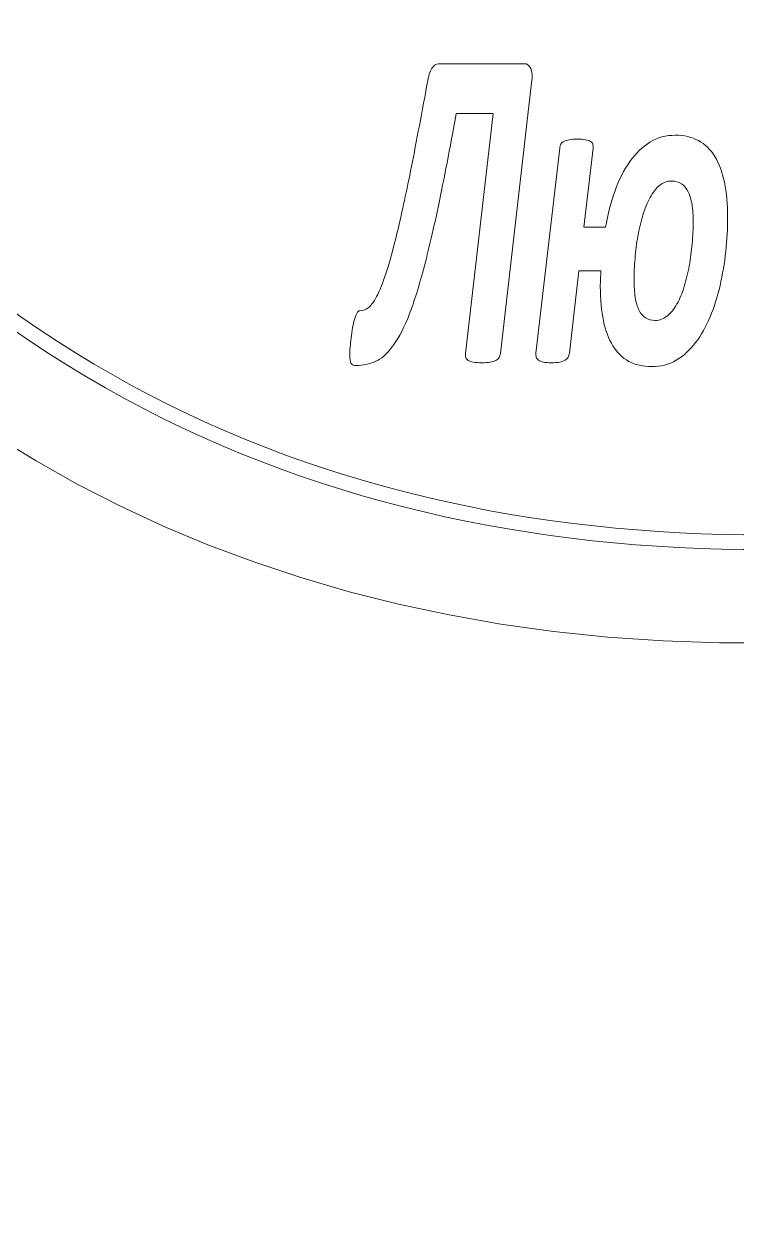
# Model space of a CAD drawing. Header units: millimetres. Extents: x -166 to 172, y -158 to 129.
# Drawn here: x -76.4 to -38.1, y -157.8 to -93.1 of the extents above; entities that cross this region are included whole.
import ezdxf

# ---------------------------------------------------------------- set-up
doc = ezdxf.new("R2010")
doc.units = ezdxf.units.MM
doc.header["$MEASUREMENT"] = 0
doc.layers.add('layer 1', color=7, linetype='Continuous')

msp = doc.modelspace()

# ---------------------------------------------------------------- linework, layer by layer
at = {"layer": 'layer 1', "color": 250, "lineweight": 20}
msp.add_open_spline([(-12.3631, -123.435), (-165.7126, -157.8223), (-137.4806, 122.4513), (-9.1886, 68.7229), (-9.1886, 68.7229), (-8.4247, 74.1681), (-12.1509, 86.8122), (-13.9516, 91.1744), (-13.9516, 91.1744), (-24.329, 73.4211), (-53.2367, 77.0998), (-64.9361, 97.1143), (-64.9361, 97.1143), (-67.5758, 101.6303), (-64.3734, 103.359), (-56.886, 104.9023), (-56.886, 104.9023), (-41.2744, 108.1206), (-34.0526, 113.077), (-20.7248, 102.9337), (-20.7248, 102.9337), (-24.2642, 107.7232), (-25.494, 110.9543), (-28.7995, 114.4332), (-28.7995, 114.4332), (-38.1184, 124.2413), (-17.0344, 125.9335), (-6.4461, 116.3239), (-6.4461, 116.3239), (29.5395, 128.922), (42.3963, 123.0658), (34.9589, 115.2471), (34.9589, 115.2471), (26.8166, 106.6876), (17.5016, 86.8637), (16.669, 68.8077), (16.669, 68.8077), (143.9302, 122.6322), (172.1622, -157.6414), (18.9416, -123.3026), (18.9416, -123.3026), (3.8516, -119.9208), (1.0822, -120.121), (-12.3631, -123.435)], degree=3, knots=[0, 0, 0, 0, 0.0909091, 0.0909091, 0.0909091, 0.0909091, 0.1818182, 0.1818182, 0.1818182, 0.1818182, 0.2727273, 0.2727273, 0.2727273, 0.2727273, 0.3636364, 0.3636364, 0.3636364, 0.3636364, 0.4545455, 0.4545455, 0.4545455, 0.4545455, 0.5454545, 0.5454545, 0.5454545, 0.5454545, 0.6363636, 0.6363636, 0.6363636, 0.6363636, 0.7272727, 0.7272727, 0.7272727, 0.7272727, 0.8181818, 0.8181818, 0.8181818, 0.8181818, 0.9090909, 0.9090909, 0.9090909, 0.9090909, 1, 1, 1, 1], dxfattribs=at)
at = {"layer": 'layer 1', "color": 22, "lineweight": 20}
for points, knots in [([(19.4704, 63.6169), (36.9992, 71.034), (55.7427, 73.056), (73.1436, 64.1592), (73.1436, 64.1592), (102.8099, 48.9912), (115.9726, 9.6672), (117.76, -21.1733), (117.76, -21.1733), (119.4095, -49.638), (112.5371, -83.2521), (90.5999, -103.4306), (90.5999, -103.4306), (71.2041, -121.2715), (45.6121, -123.2097), (20.7336, -117.634), (20.7336, -117.634), (5.7393, -114.2736), (1.5423, -114.1494), (-13.1995, -117.7799), (-13.1995, -117.7799), (-38.1137, -123.3544), (-63.7516, -121.4031), (-83.1526, -103.5041), (-83.1526, -103.5041), (-105.1191, -83.2381), (-111.9123, -49.4954), (-110.1288, -20.965), (-110.1288, -20.965), (-108.206, 9.7941), (-94.9675, 48.5465), (-65.5421, 63.8095), (-65.5421, 63.8095), (-47.8983, 72.9613), (-28.8016, 71.0301), (-10.9432, 63.519), (-10.9432, 63.519), (-10.7365, 63.4321), (-10.4057, 64.1396), (-10.677, 64.2663), (-10.677, 64.2663), (-15.6231, 66.578), (-20.9344, 68.0944), (-26.2842, 69.226), (-26.2842, 69.226), (-31.5101, 70.3315), (-36.8627, 70.8798), (-42.2054, 70.6978), (-42.2054, 70.6978), (-50.5449, 70.4137), (-58.4989, 68.364), (-65.9105, 64.5197), (-65.9105, 64.5197), (-95.4681, 49.188), (-108.9698, 10.3978), (-110.9272, -20.9151), (-110.9272, -20.9151), (-112.7349, -49.8317), (-105.7835, -83.7136), (-83.6951, -104.0921), (-83.6951, -104.0921), (-64.0503, -122.216), (-38.0976, -124.1706), (-13.0248, -118.5606), (-13.0248, -118.5606), (-13.0248, -118.5606), (-13.0082, -118.5567), (-13.0082, -118.5567), (-13.0082, -118.5567), (-7.6509, -117.2373), (-2.017, -115.91), (3.5272, -115.8857), (3.5272, -115.8857), (6.0309, -115.8748), (8.4993, -116.1221), (10.9711, -116.5059), (10.9711, -116.5059), (14.1835, -117.0046), (17.3871, -117.7039), (20.5586, -118.4146), (20.5586, -118.4146), (45.5936, -124.0254), (71.501, -122.0853), (91.1415, -104.0194), (91.1415, -104.0194), (113.2004, -83.729), (120.2305, -49.9772), (118.5587, -21.127), (118.5587, -21.127), (116.7385, 10.2786), (103.3081, 49.635), (73.5078, 64.8715), (73.5078, 64.8715), (66.1943, 68.6108), (58.3589, 70.5828), (50.1533, 70.8189), (50.1533, 70.8189), (44.8957, 70.9702), (39.6467, 70.4061), (34.5099, 69.2952), (34.5099, 69.2952), (29.2633, 68.1606), (24.1411, 66.4613), (19.2025, 64.3725), (19.2025, 64.3725), (18.9522, 64.2276), (19.3216, 63.5554), (19.4704, 63.6169)], [0, 0, 0, 0, 0.037037, 0.037037, 0.037037, 0.037037, 0.0740741, 0.0740741, 0.0740741, 0.0740741, 0.1111111, 0.1111111, 0.1111111, 0.1111111, 0.1481481, 0.1481481, 0.1481481, 0.1481481, 0.1851852, 0.1851852, 0.1851852, 0.1851852, 0.2222222, 0.2222222, 0.2222222, 0.2222222, 0.2592593, 0.2592593, 0.2592593, 0.2592593, 0.2962963, 0.2962963, 0.2962963, 0.2962963, 0.3333333, 0.3333333, 0.3333333, 0.3333333, 0.3703704, 0.3703704, 0.3703704, 0.3703704, 0.4074074, 0.4074074, 0.4074074, 0.4074074, 0.4444444, 0.4444444, 0.4444444, 0.4444444, 0.4814815, 0.4814815, 0.4814815, 0.4814815, 0.5185185, 0.5185185, 0.5185185, 0.5185185, 0.5555556, 0.5555556, 0.5555556, 0.5555556, 0.5925926, 0.5925926, 0.5925926, 0.5925926, 0.6296296, 0.6296296, 0.6296296, 0.6296296, 0.6666667, 0.6666667, 0.6666667, 0.6666667, 0.7037037, 0.7037037, 0.7037037, 0.7037037, 0.7407407, 0.7407407, 0.7407407, 0.7407407, 0.7777778, 0.7777778, 0.7777778, 0.7777778, 0.8148148, 0.8148148, 0.8148148, 0.8148148, 0.8518519, 0.8518519, 0.8518519, 0.8518519, 0.8888889, 0.8888889, 0.8888889, 0.8888889, 0.9259259, 0.9259259, 0.9259259, 0.9259259, 0.962963, 0.962963, 0.962963, 0.962963, 1, 1, 1, 1]), ([(-50.7909, -110.7921), (-50.7983, -110.8766), (-50.8226, -110.9484), (-50.8567, -111.0117), (-50.8567, -111.0117), (-50.8934, -111.0708), (-50.9494, -111.1257), (-51.0298, -111.1637), (-51.0298, -111.1637), (-51.1079, -111.206), (-51.2079, -111.2355), (-51.3322, -111.2566), (-51.3322, -111.2566), (-51.4566, -111.2777), (-51.6053, -111.2904), (-51.7833, -111.2904), (-51.7833, -111.2904), (-51.9686, -111.2904), (-52.1198, -111.2777), (-52.2392, -111.2566), (-52.2392, -111.2566), (-52.3588, -111.2355), (-52.4514, -111.206), (-52.5197, -111.1637), (-52.5197, -111.1637), (-52.5855, -111.1257), (-52.6294, -111.0708), (-52.6513, -111.0117), (-52.6513, -111.0117), (-52.6708, -110.9484), (-52.6758, -110.8766), (-52.6611, -110.7921), (-52.6611, -110.7921), (-52.6611, -110.7921), (-51.1762, -97.8782), (-51.1762, -97.8782), (-51.1762, -97.8782), (-51.1762, -97.8782), (-53.1609, -97.8782), (-53.1609, -97.8782), (-53.1609, -97.8782), (-53.5048, -99.7743), (-53.8242, -101.4297), (-54.1217, -102.8444), (-54.1217, -102.8444), (-54.4191, -104.2591), (-54.7044, -105.4669), (-54.9799, -106.4677), (-54.9799, -106.4677), (-55.2531, -107.4728), (-55.5237, -108.2963), (-55.7895, -108.9382), (-55.7895, -108.9382), (-56.0577, -109.5801), (-56.3332, -110.0869), (-56.6185, -110.4585), (-56.6185, -110.4585), (-56.9038, -110.8301), (-57.2037, -111.0877), (-57.5158, -111.2271), (-57.5158, -111.2271), (-57.8279, -111.3664), (-58.1693, -111.4382), (-58.5399, -111.4382), (-58.5399, -111.4382), (-58.6837, -111.4382), (-58.7764, -111.3918), (-58.8227, -111.3073), (-58.8227, -111.3073), (-58.8691, -111.2186), (-58.891, -111.0835), (-58.891, -110.8935), (-58.891, -110.8935), (-58.891, -110.8259), (-58.8861, -110.7203), (-58.8764, -110.5725), (-58.8764, -110.5725), (-58.8667, -110.4205), (-58.852, -110.26), (-58.8325, -110.0869), (-58.8325, -110.0869), (-58.8154, -109.9137), (-58.7886, -109.7321), (-58.7593, -109.5379), (-58.7593, -109.5379), (-58.7276, -109.3436), (-58.6911, -109.1705), (-58.652, -109.0184), (-58.652, -109.0184), (-58.6106, -108.8664), (-58.5643, -108.7397), (-58.5155, -108.6426), (-58.5155, -108.6426), (-58.4643, -108.5412), (-58.4107, -108.4906), (-58.3473, -108.4906), (-58.3473, -108.4906), (-58.201, -108.4906), (-58.0522, -108.4399), (-57.9035, -108.3385), (-57.9035, -108.3385), (-57.7572, -108.233), (-57.6036, -108.0345), (-57.4451, -107.7304), (-57.4451, -107.7304), (-57.2841, -107.4306), (-57.1135, -107.0041), (-56.933, -106.4509), (-56.933, -106.4509), (-56.7526, -105.8976), (-56.5526, -105.1713), (-56.3357, -104.2676), (-56.3357, -104.2676), (-56.1211, -103.3638), (-55.8797, -102.2659), (-55.6188, -100.9694), (-55.6188, -100.9694), (-55.3579, -99.6772), (-55.0629, -98.1315), (-54.741, -96.3452), (-54.741, -96.3452), (-54.7118, -96.1763), (-54.6801, -96.0243), (-54.6434, -95.8807), (-54.6434, -95.8807), (-54.6069, -95.7329), (-54.563, -95.6146), (-54.5118, -95.5133), (-54.5118, -95.5133), (-54.4582, -95.4162), (-54.3972, -95.3401), (-54.3265, -95.2852), (-54.3265, -95.2852), (-54.2533, -95.2303), (-54.168, -95.205), (-54.068, -95.205), (-54.068, -95.205), (-54.068, -95.205), (-49.5327, -95.205), (-49.5327, -95.205), (-49.5327, -95.205), (-49.3621, -95.205), (-49.2377, -95.2895), (-49.1621, -95.4584), (-49.1621, -95.4584), (-49.0841, -95.6273), (-49.067, -95.8849), (-49.1109, -96.2312), (-49.1109, -96.2312), (-49.1109, -96.2312), (-50.7909, -110.7921), (-50.7909, -110.7921)], [0, 0, 0, 0, 0.0263158, 0.0263158, 0.0263158, 0.0263158, 0.0526316, 0.0526316, 0.0526316, 0.0526316, 0.0789474, 0.0789474, 0.0789474, 0.0789474, 0.1052632, 0.1052632, 0.1052632, 0.1052632, 0.1315789, 0.1315789, 0.1315789, 0.1315789, 0.1578947, 0.1578947, 0.1578947, 0.1578947, 0.1842105, 0.1842105, 0.1842105, 0.1842105, 0.2105263, 0.2105263, 0.2105263, 0.2105263, 0.2368421, 0.2368421, 0.2368421, 0.2368421, 0.2631579, 0.2631579, 0.2631579, 0.2631579, 0.2894737, 0.2894737, 0.2894737, 0.2894737, 0.3157895, 0.3157895, 0.3157895, 0.3157895, 0.3421053, 0.3421053, 0.3421053, 0.3421053, 0.3684211, 0.3684211, 0.3684211, 0.3684211, 0.3947368, 0.3947368, 0.3947368, 0.3947368, 0.4210526, 0.4210526, 0.4210526, 0.4210526, 0.4473684, 0.4473684, 0.4473684, 0.4473684, 0.4736842, 0.4736842, 0.4736842, 0.4736842, 0.5, 0.5, 0.5, 0.5, 0.5263158, 0.5263158, 0.5263158, 0.5263158, 0.5526316, 0.5526316, 0.5526316, 0.5526316, 0.5789474, 0.5789474, 0.5789474, 0.5789474, 0.6052632, 0.6052632, 0.6052632, 0.6052632, 0.6315789, 0.6315789, 0.6315789, 0.6315789, 0.6578947, 0.6578947, 0.6578947, 0.6578947, 0.6842105, 0.6842105, 0.6842105, 0.6842105, 0.7105263, 0.7105263, 0.7105263, 0.7105263, 0.7368421, 0.7368421, 0.7368421, 0.7368421, 0.7631579, 0.7631579, 0.7631579, 0.7631579, 0.7894737, 0.7894737, 0.7894737, 0.7894737, 0.8157895, 0.8157895, 0.8157895, 0.8157895, 0.8421053, 0.8421053, 0.8421053, 0.8421053, 0.8684211, 0.8684211, 0.8684211, 0.8684211, 0.8947368, 0.8947368, 0.8947368, 0.8947368, 0.9210526, 0.9210526, 0.9210526, 0.9210526, 0.9473684, 0.9473684, 0.9473684, 0.9473684, 0.9736842, 0.9736842, 0.9736842, 0.9736842, 1, 1, 1, 1]), ([(-38.5749, -103.4694), (-38.5749, -104.0649), (-38.6091, -104.673), (-38.6749, -105.3022), (-38.6749, -105.3022), (-38.7431, -105.9272), (-38.8456, -106.5395), (-38.9821, -107.1392), (-38.9821, -107.1392), (-39.1211, -107.7346), (-39.2991, -108.2963), (-39.5137, -108.82), (-39.5137, -108.82), (-39.7307, -109.3436), (-39.9916, -109.8081), (-40.2939, -110.2051), (-40.2939, -110.2051), (-40.5963, -110.6063), (-40.9425, -110.923), (-41.3375, -111.1511), (-41.3375, -111.1511), (-41.7301, -111.3833), (-42.1715, -111.4973), (-42.6615, -111.4973), (-42.6615, -111.4973), (-43.1273, -111.4973), (-43.5344, -111.4044), (-43.8831, -111.2144), (-43.8831, -111.2144), (-44.2318, -111.0244), (-44.5171, -110.7456), (-44.7438, -110.3782), (-44.7438, -110.3782), (-44.9706, -110.0108), (-45.1389, -109.5632), (-45.251, -109.0311), (-45.251, -109.0311), (-45.3632, -108.499), (-45.4193, -107.8867), (-45.4193, -107.1941), (-45.4193, -107.1941), (-45.4193, -107.0463), (-45.4144, -106.9027), (-45.4071, -106.7676), (-45.4071, -106.7676), (-45.4022, -106.6324), (-45.3924, -106.4931), (-45.3827, -106.3537), (-45.3827, -106.3537), (-45.3827, -106.3537), (-46.5702, -106.3537), (-46.5702, -106.3537), (-46.5702, -106.3537), (-46.5702, -106.3537), (-47.0822, -110.771), (-47.0822, -110.771), (-47.0822, -110.771), (-47.092, -110.8512), (-47.1163, -110.9272), (-47.1505, -110.9906), (-47.1505, -110.9906), (-47.1871, -111.0581), (-47.2407, -111.113), (-47.3163, -111.1511), (-47.3163, -111.1511), (-47.3895, -111.1933), (-47.4845, -111.2271), (-47.604, -111.2524), (-47.604, -111.2524), (-47.7235, -111.2777), (-47.8698, -111.2904), (-48.0405, -111.2904), (-48.0405, -111.2904), (-48.216, -111.2904), (-48.3599, -111.2777), (-48.4721, -111.2524), (-48.4721, -111.2524), (-48.5842, -111.2271), (-48.672, -111.1933), (-48.7378, -111.1511), (-48.7378, -111.1511), (-48.8012, -111.113), (-48.8427, -111.0581), (-48.8622, -110.9906), (-48.8622, -110.9906), (-48.8817, -110.9272), (-48.8866, -110.8512), (-48.8768, -110.771), (-48.8768, -110.771), (-48.8768, -110.771), (-47.604, -99.7447), (-47.604, -99.7447), (-47.604, -99.7447), (-47.5943, -99.6645), (-47.5723, -99.5927), (-47.5358, -99.5294), (-47.5358, -99.5294), (-47.5016, -99.466), (-47.4455, -99.4196), (-47.3724, -99.3816), (-47.3724, -99.3816), (-47.2992, -99.3435), (-47.2041, -99.314), (-47.0871, -99.2929), (-47.0871, -99.2929), (-46.97, -99.2718), (-46.8237, -99.2633), (-46.6482, -99.2633), (-46.6482, -99.2633), (-46.4702, -99.2633), (-46.3264, -99.2718), (-46.2142, -99.2929), (-46.2142, -99.2929), (-46.1045, -99.314), (-46.0142, -99.3435), (-45.9508, -99.3816), (-45.9508, -99.3816), (-45.8874, -99.4196), (-45.846, -99.466), (-45.8265, -99.5294), (-45.8265, -99.5294), (-45.807, -99.5927), (-45.8021, -99.6645), (-45.8118, -99.7447), (-45.8118, -99.7447), (-45.8118, -99.7447), (-46.3044, -104.0015), (-46.3044, -104.0015), (-46.3044, -104.0015), (-46.3044, -104.0015), (-45.1413, -104.0015), (-45.1413, -104.0015), (-45.1413, -104.0015), (-45.017, -103.3005), (-44.8463, -102.6459), (-44.6292, -102.042), (-44.6292, -102.042), (-44.4123, -101.4339), (-44.1465, -100.9103), (-43.8319, -100.4711), (-43.8319, -100.4711), (-43.5198, -100.0277), (-43.159, -99.6814), (-42.7517, -99.428), (-42.7517, -99.428), (-42.3446, -99.1789), (-41.891, -99.0522), (-41.3887, -99.0522), (-41.3887, -99.0522), (-40.9084, -99.0522), (-40.4914, -99.1493), (-40.1403, -99.3435), (-40.1403, -99.3435), (-39.7868, -99.5378), (-39.4966, -99.8207), (-39.2649, -100.1966), (-39.2649, -100.1966), (-39.0333, -100.5724), (-38.8602, -101.0327), (-38.7481, -101.5817), (-38.7481, -101.5817), (-38.6334, -102.1307), (-38.5749, -102.76), (-38.5749, -103.4694)], [0, 0, 0, 0, 0.0243902, 0.0243902, 0.0243902, 0.0243902, 0.0487805, 0.0487805, 0.0487805, 0.0487805, 0.0731707, 0.0731707, 0.0731707, 0.0731707, 0.097561, 0.097561, 0.097561, 0.097561, 0.1219512, 0.1219512, 0.1219512, 0.1219512, 0.1463415, 0.1463415, 0.1463415, 0.1463415, 0.1707317, 0.1707317, 0.1707317, 0.1707317, 0.195122, 0.195122, 0.195122, 0.195122, 0.2195122, 0.2195122, 0.2195122, 0.2195122, 0.2439024, 0.2439024, 0.2439024, 0.2439024, 0.2682927, 0.2682927, 0.2682927, 0.2682927, 0.2926829, 0.2926829, 0.2926829, 0.2926829, 0.3170732, 0.3170732, 0.3170732, 0.3170732, 0.3414634, 0.3414634, 0.3414634, 0.3414634, 0.3658537, 0.3658537, 0.3658537, 0.3658537, 0.3902439, 0.3902439, 0.3902439, 0.3902439, 0.4146341, 0.4146341, 0.4146341, 0.4146341, 0.4390244, 0.4390244, 0.4390244, 0.4390244, 0.4634146, 0.4634146, 0.4634146, 0.4634146, 0.4878049, 0.4878049, 0.4878049, 0.4878049, 0.5121951, 0.5121951, 0.5121951, 0.5121951, 0.5365854, 0.5365854, 0.5365854, 0.5365854, 0.5609756, 0.5609756, 0.5609756, 0.5609756, 0.5853659, 0.5853659, 0.5853659, 0.5853659, 0.6097561, 0.6097561, 0.6097561, 0.6097561, 0.6341463, 0.6341463, 0.6341463, 0.6341463, 0.6585366, 0.6585366, 0.6585366, 0.6585366, 0.6829268, 0.6829268, 0.6829268, 0.6829268, 0.7073171, 0.7073171, 0.7073171, 0.7073171, 0.7317073, 0.7317073, 0.7317073, 0.7317073, 0.7560976, 0.7560976, 0.7560976, 0.7560976, 0.7804878, 0.7804878, 0.7804878, 0.7804878, 0.804878, 0.804878, 0.804878, 0.804878, 0.8292683, 0.8292683, 0.8292683, 0.8292683, 0.8536585, 0.8536585, 0.8536585, 0.8536585, 0.8780488, 0.8780488, 0.8780488, 0.8780488, 0.902439, 0.902439, 0.902439, 0.902439, 0.9268293, 0.9268293, 0.9268293, 0.9268293, 0.9512195, 0.9512195, 0.9512195, 0.9512195, 0.9756098, 0.9756098, 0.9756098, 0.9756098, 1, 1, 1, 1]), ([(-40.4256, -103.7186), (-40.4256, -103.3723), (-40.4475, -103.0598), (-40.489, -102.7895), (-40.489, -102.7895), (-40.5329, -102.515), (-40.6011, -102.287), (-40.6938, -102.0969), (-40.6938, -102.0969), (-40.7865, -101.9069), (-40.9059, -101.7633), (-41.0547, -101.662), (-41.0547, -101.662), (-41.201, -101.5648), (-41.3814, -101.5142), (-41.5911, -101.5142), (-41.5911, -101.5142), (-41.8276, -101.5142), (-42.0422, -101.5944), (-42.2324, -101.7549), (-42.2324, -101.7549), (-42.4226, -101.9154), (-42.5932, -102.135), (-42.7445, -102.4052), (-42.7445, -102.4052), (-42.8932, -102.6797), (-43.0224, -102.9922), (-43.1297, -103.3512), (-43.1297, -103.3512), (-43.237, -103.7101), (-43.3247, -104.086), (-43.3979, -104.4787), (-43.3979, -104.4787), (-43.4686, -104.8715), (-43.5223, -105.2684), (-43.554, -105.678), (-43.554, -105.678), (-43.5881, -106.0877), (-43.6052, -106.4762), (-43.6052, -106.8478), (-43.6052, -106.8478), (-43.6052, -107.1941), (-43.5832, -107.5024), (-43.5442, -107.7684), (-43.5442, -107.7684), (-43.5027, -108.0387), (-43.4369, -108.2625), (-43.3443, -108.4483), (-43.3443, -108.4483), (-43.2516, -108.6341), (-43.1321, -108.7735), (-42.9907, -108.8706), (-42.9907, -108.8706), (-42.8468, -108.9635), (-42.6713, -109.0142), (-42.4616, -109.0142), (-42.4616, -109.0142), (-42.2226, -109.0142), (-42.0081, -108.9298), (-41.8154, -108.7693), (-41.8154, -108.7693), (-41.6228, -108.6088), (-41.4497, -108.3977), (-41.2961, -108.1274), (-41.2961, -108.1274), (-41.1449, -107.8613), (-41.0157, -107.5488), (-40.9084, -107.1941), (-40.9084, -107.1941), (-40.8011, -106.8394), (-40.7109, -106.4635), (-40.6402, -106.075), (-40.6402, -106.075), (-40.5694, -105.6823), (-40.5158, -105.2853), (-40.4792, -104.8799), (-40.4792, -104.8799), (-40.4427, -104.4745), (-40.4256, -104.086), (-40.4256, -103.7186)], [0, 0, 0, 0, 0.05, 0.05, 0.05, 0.05, 0.1, 0.1, 0.1, 0.1, 0.15, 0.15, 0.15, 0.15, 0.2, 0.2, 0.2, 0.2, 0.25, 0.25, 0.25, 0.25, 0.3, 0.3, 0.3, 0.3, 0.35, 0.35, 0.35, 0.35, 0.4, 0.4, 0.4, 0.4, 0.45, 0.45, 0.45, 0.45, 0.5, 0.5, 0.5, 0.5, 0.55, 0.55, 0.55, 0.55, 0.6, 0.6, 0.6, 0.6, 0.65, 0.65, 0.65, 0.65, 0.7, 0.7, 0.7, 0.7, 0.75, 0.75, 0.75, 0.75, 0.8, 0.8, 0.8, 0.8, 0.85, 0.85, 0.85, 0.85, 0.9, 0.9, 0.9, 0.9, 0.95, 0.95, 0.95, 0.95, 1, 1, 1, 1])]:
    msp.add_open_spline(points, degree=3, knots=knots, dxfattribs=at)

doc.saveas('drawing.dxf')
